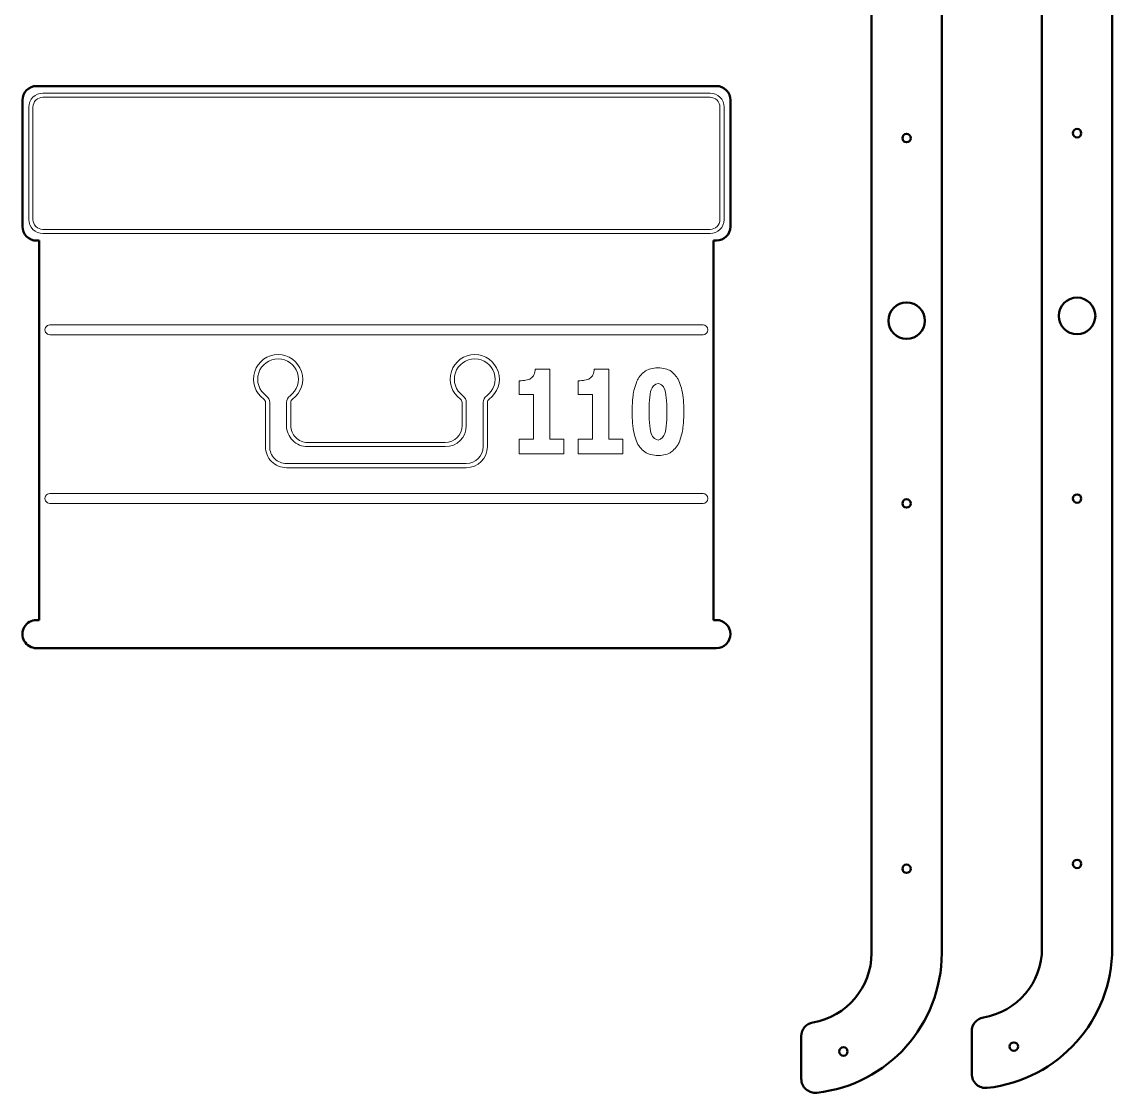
# Model space of a CAD drawing. Header units: millimetres. Extents: x -4457 to 5436, y 521 to 6420.
# Drawn here: x -805 to -29, y 1160 to 1923 of the extents above; entities that cross this region are included whole.
import ezdxf

# ---------------------------------------------------------------- set-up
doc = ezdxf.new("R2010")
doc.units = ezdxf.units.MM
doc.header["$MEASUREMENT"] = 0
doc.layers.add('layer 1', color=7, linetype='Continuous')
doc.layers.add('layer 2', color=7, linetype='Continuous')

msp = doc.modelspace()

# ---------------------------------------------------------------- linework, layer by layer
at = {"layer": 'layer 1', "lineweight": 50}
for points in [[(-200.498, 2160.1468), (-200.498, 2160.1468), (-200.498, 1260.1468), (-200.498, 1260.1468)], [(-150.498, 1260.1468), (-150.498, 1260.1468), (-150.498, 2160.1468), (-150.498, 2160.1468)], [(-79.1497, 2163.5842), (-79.1497, 2163.5842), (-79.1497, 1263.5842), (-79.1497, 1263.5842)], [(-29.1497, 1263.5842), (-29.1497, 1263.5842), (-29.1497, 2163.5842), (-29.1497, 2163.5842)], [(-310.9257, 1877.1499), (-310.9257, 1877.1499), (-794.9257, 1877.1499), (-794.9257, 1877.1499)], [(-804.9257, 1867.1499), (-804.9257, 1867.1499), (-804.9257, 1777.1499), (-804.9257, 1777.1499)], [(-300.9257, 1777.1499), (-300.9257, 1777.1499), (-300.9257, 1867.1499), (-300.9257, 1867.1499)], [(-310.9257, 1767.1499), (-305.4029, 1767.1499), (-300.9257, 1771.627), (-300.9257, 1777.1499)], [(-794.9257, 1767.1499), (-794.9257, 1767.1499), (-792.9257, 1767.1499), (-792.9257, 1767.1499)], [(-792.9257, 1767.1499), (-792.9257, 1767.1499), (-792.9257, 1497.1499), (-792.9257, 1497.1499)], [(-312.9257, 1497.1499), (-312.9257, 1497.1499), (-312.9257, 1767.1499), (-312.9257, 1767.1499)], [(-312.9257, 1767.1499), (-312.9257, 1767.1499), (-310.9257, 1767.1499), (-310.9257, 1767.1499)], [(-792.9257, 1497.1499), (-792.9257, 1497.1499), (-794.9257, 1497.1499), (-794.9257, 1497.1499)], [(-310.9257, 1497.1499), (-310.9257, 1497.1499), (-312.9257, 1497.1499), (-312.9257, 1497.1499)], [(-794.9257, 1477.1499), (-794.9257, 1477.1499), (-310.9257, 1477.1499), (-310.9257, 1477.1499)], [(-242.1647, 1210.8461), (-218.1075, 1214.9125), (-200.4981, 1235.7481), (-200.498, 1260.1465)], [(-239.3869, 1160.766), (-188.7736, 1166.4247), (-150.4983, 1209.2176), (-150.498, 1260.1462)], [(-120.8163, 1214.2836), (-96.7592, 1218.35), (-79.1498, 1239.1856), (-79.1497, 1263.584)], [(-118.0386, 1164.2034), (-67.4253, 1169.8622), (-29.1499, 1212.6551), (-29.1497, 1263.5837)], [(-120.8163, 1214.2836), (-125.6278, 1213.4703), (-129.1497, 1209.3031), (-129.1497, 1204.4234)], [(-242.1647, 1210.8461), (-246.9761, 1210.0328), (-250.498, 1205.8657), (-250.498, 1200.986)], [(-129.1497, 1204.4234), (-129.1497, 1204.4234), (-129.1497, 1174.1415), (-129.1497, 1174.1415)], [(-250.498, 1200.986), (-250.498, 1200.986), (-250.498, 1170.704), (-250.498, 1170.704)]]:
    msp.add_open_spline(points, degree=3, dxfattribs=at)
for points, knots in [([(-794.9257, 1877.1499), (-797.5779, 1877.1499), (-800.1214, 1876.0963), (-801.9968, 1874.221), (-801.9968, 1874.221), (-803.8721, 1872.3456), (-804.9257, 1869.8021), (-804.9257, 1867.1499)], [0, 0, 0, 0, 0.33333333, 0.33333333, 0.33333333, 0.33333333, 1, 1, 1, 1]), ([(-300.9257, 1867.1499), (-300.9257, 1869.8021), (-301.9793, 1872.3456), (-303.8546, 1874.221), (-303.8546, 1874.221), (-305.73, 1876.0963), (-308.2735, 1877.1499), (-310.9257, 1877.1499)], [0, 0, 0, 0, 0.33333333, 0.33333333, 0.33333333, 0.33333333, 1, 1, 1, 1]), ([(-172.498, 1840.1468), (-172.498, 1841.8036), (-173.8411, 1843.1468), (-175.498, 1843.1468), (-175.498, 1843.1468), (-177.1548, 1843.1468), (-178.498, 1841.8036), (-178.498, 1840.1468), (-178.498, 1840.1468), (-178.498, 1838.4899), (-177.1549, 1837.1468), (-175.498, 1837.1468), (-175.498, 1837.1468), (-173.8412, 1837.1468), (-172.498, 1838.4899), (-172.498, 1840.1467)], [0, 0, 0, 0, 0.2, 0.2, 0.2, 0.2, 0.4, 0.4, 0.4, 0.4, 0.6, 0.6, 0.6, 0.6, 1, 1, 1, 1]), ([(-51.1497, 1843.5842), (-51.1497, 1845.2411), (-52.4928, 1846.5842), (-54.1497, 1846.5842), (-54.1497, 1846.5842), (-55.8065, 1846.5842), (-57.1497, 1845.2411), (-57.1497, 1843.5842), (-57.1497, 1843.5842), (-57.1497, 1841.9274), (-55.8065, 1840.5842), (-54.1497, 1840.5842), (-54.1497, 1840.5842), (-52.4928, 1840.5842), (-51.1497, 1841.9273), (-51.1497, 1843.5842)], [0, 0, 0, 0, 0.2, 0.2, 0.2, 0.2, 0.4, 0.4, 0.4, 0.4, 0.6, 0.6, 0.6, 0.6, 1, 1, 1, 1]), ([(-804.9257, 1777.1499), (-804.9257, 1774.4978), (-803.8721, 1771.9542), (-801.9968, 1770.0788), (-801.9968, 1770.0788), (-800.1214, 1768.2035), (-797.5779, 1767.1499), (-794.9257, 1767.1499)], [0, 0, 0, 0, 0.33333333, 0.33333333, 0.33333333, 0.33333333, 1, 1, 1, 1]), ([(-41.1497, 1713.5842), (-41.1497, 1720.7639), (-46.97, 1726.5842), (-54.1496, 1726.5842), (-54.1496, 1726.5842), (-61.3293, 1726.5842), (-67.1496, 1720.7639), (-67.1497, 1713.5843), (-67.1497, 1713.5843), (-67.1497, 1706.4046), (-61.3294, 1700.5842), (-54.1497, 1700.5842), (-54.1497, 1700.5842), (-46.97, 1700.5842), (-41.1497, 1706.4045), (-41.1497, 1713.5841)], [0, 0, 0, 0, 0.2, 0.2, 0.2, 0.2, 0.4, 0.4, 0.4, 0.4, 0.6, 0.6, 0.6, 0.6, 1, 1, 1, 1]), ([(-162.498, 1710.1468), (-162.498, 1717.3265), (-168.3183, 1723.1467), (-175.498, 1723.1468), (-175.498, 1723.1468), (-182.6777, 1723.1468), (-188.498, 1717.3265), (-188.498, 1710.1468), (-188.498, 1710.1468), (-188.498, 1702.9671), (-182.6777, 1697.1468), (-175.498, 1697.1468), (-175.498, 1697.1468), (-168.3184, 1697.1467), (-162.498, 1702.967), (-162.498, 1710.1467)], [0, 0, 0, 0, 0.2, 0.2, 0.2, 0.2, 0.4, 0.4, 0.4, 0.4, 0.6, 0.6, 0.6, 0.6, 1, 1, 1, 1]), ([(-51.1497, 1583.5842), (-51.1497, 1585.2411), (-52.4928, 1586.5842), (-54.1497, 1586.5842), (-54.1497, 1586.5842), (-55.8065, 1586.5842), (-57.1497, 1585.2411), (-57.1497, 1583.5842), (-57.1497, 1583.5842), (-57.1497, 1581.9274), (-55.8065, 1580.5842), (-54.1497, 1580.5842), (-54.1497, 1580.5842), (-52.4928, 1580.5842), (-51.1497, 1581.9273), (-51.1497, 1583.5842)], [0, 0, 0, 0, 0.2, 0.2, 0.2, 0.2, 0.4, 0.4, 0.4, 0.4, 0.6, 0.6, 0.6, 0.6, 1, 1, 1, 1]), ([(-172.498, 1580.1468), (-172.498, 1581.8036), (-173.8411, 1583.1468), (-175.498, 1583.1468), (-175.498, 1583.1468), (-177.1548, 1583.1468), (-178.498, 1581.8036), (-178.498, 1580.1468), (-178.498, 1580.1468), (-178.498, 1578.4899), (-177.1549, 1577.1468), (-175.498, 1577.1468), (-175.498, 1577.1468), (-173.8412, 1577.1468), (-172.498, 1578.4899), (-172.498, 1580.1467)], [0, 0, 0, 0, 0.2, 0.2, 0.2, 0.2, 0.4, 0.4, 0.4, 0.4, 0.6, 0.6, 0.6, 0.6, 1, 1, 1, 1]), ([(-794.9257, 1497.1499), (-798.4984, 1497.1499), (-801.7996, 1495.2439), (-803.586, 1492.1499), (-803.586, 1492.1499), (-805.3723, 1489.0559), (-805.3723, 1485.2439), (-803.586, 1482.1499), (-803.586, 1482.1499), (-801.7996, 1479.0559), (-798.4984, 1477.1499), (-794.9257, 1477.1499)], [0, 0, 0, 0, 0.25, 0.25, 0.25, 0.25, 0.5, 0.5, 0.5, 0.5, 1, 1, 1, 1]), ([(-310.9257, 1477.1499), (-305.4029, 1477.1499), (-300.9257, 1481.6271), (-300.9257, 1487.1499), (-300.9257, 1487.1499), (-300.9257, 1492.6727), (-305.4028, 1497.1499), (-310.9256, 1497.1499)], [0, 0, 0, 0, 0.33333333, 0.33333333, 0.33333333, 0.33333333, 1, 1, 1, 1]), ([(-172.498, 1320.1468), (-172.498, 1321.8036), (-173.8411, 1323.1468), (-175.498, 1323.1468), (-175.498, 1323.1468), (-177.1548, 1323.1468), (-178.498, 1321.8036), (-178.498, 1320.1468), (-178.498, 1320.1468), (-178.498, 1318.4899), (-177.1549, 1317.1468), (-175.498, 1317.1468), (-175.498, 1317.1468), (-173.8412, 1317.1468), (-172.498, 1318.4899), (-172.498, 1320.1467)], [0, 0, 0, 0, 0.2, 0.2, 0.2, 0.2, 0.4, 0.4, 0.4, 0.4, 0.6, 0.6, 0.6, 0.6, 1, 1, 1, 1]), ([(-51.1497, 1323.5842), (-51.1497, 1325.2411), (-52.4928, 1326.5842), (-54.1497, 1326.5842), (-54.1497, 1326.5842), (-55.8065, 1326.5842), (-57.1497, 1325.2411), (-57.1497, 1323.5842), (-57.1497, 1323.5842), (-57.1497, 1321.9274), (-55.8065, 1320.5842), (-54.1497, 1320.5842), (-54.1497, 1320.5842), (-52.4928, 1320.5842), (-51.1497, 1321.9273), (-51.1497, 1323.5842)], [0, 0, 0, 0, 0.2, 0.2, 0.2, 0.2, 0.4, 0.4, 0.4, 0.4, 0.6, 0.6, 0.6, 0.6, 1, 1, 1, 1]), ([(-96.1497, 1193.5842), (-96.1497, 1195.2411), (-97.4928, 1196.5842), (-99.1497, 1196.5842), (-99.1497, 1196.5842), (-100.8065, 1196.5842), (-102.1497, 1195.2411), (-102.1497, 1193.5842), (-102.1497, 1193.5842), (-102.1497, 1191.9274), (-100.8065, 1190.5842), (-99.1497, 1190.5842), (-99.1497, 1190.5842), (-97.4928, 1190.5842), (-96.1497, 1191.9273), (-96.1497, 1193.5842)], [0, 0, 0, 0, 0.2, 0.2, 0.2, 0.2, 0.4, 0.4, 0.4, 0.4, 0.6, 0.6, 0.6, 0.6, 1, 1, 1, 1]), ([(-217.498, 1190.1468), (-217.498, 1191.8036), (-218.8411, 1193.1468), (-220.498, 1193.1468), (-220.498, 1193.1468), (-222.1548, 1193.1468), (-223.498, 1191.8036), (-223.498, 1190.1468), (-223.498, 1190.1468), (-223.498, 1188.4899), (-222.1549, 1187.1468), (-220.498, 1187.1468), (-220.498, 1187.1468), (-218.8412, 1187.1468), (-217.498, 1188.4899), (-217.498, 1190.1467)], [0, 0, 0, 0, 0.2, 0.2, 0.2, 0.2, 0.4, 0.4, 0.4, 0.4, 0.6, 0.6, 0.6, 0.6, 1, 1, 1, 1]), ([(-129.1497, 1174.1415), (-129.1497, 1171.2959), (-127.9373, 1168.585), (-125.8163, 1166.6879), (-125.8163, 1166.6879), (-123.6953, 1164.7909), (-120.8666, 1163.8872), (-118.0386, 1164.2034)], [0, 0, 0, 0, 0.33333333, 0.33333333, 0.33333333, 0.33333333, 1, 1, 1, 1]), ([(-250.498, 1170.704), (-250.498, 1167.8584), (-249.2857, 1165.1476), (-247.1647, 1163.2505), (-247.1647, 1163.2505), (-245.0437, 1161.3534), (-242.2149, 1160.4498), (-239.3869, 1160.766)], [0, 0, 0, 0, 0.33333333, 0.33333333, 0.33333333, 0.33333333, 1, 1, 1, 1])]:
    msp.add_open_spline(points, degree=3, knots=knots, dxfattribs=at)
at = {"layer": 'layer 2', "color": 240, "lineweight": 9}
for points, knots in [([(-790.4257, 1872.1499), (-793.0779, 1872.1499), (-795.6214, 1871.0963), (-797.4968, 1869.221), (-797.4968, 1869.221), (-799.3721, 1867.3456), (-800.4257, 1864.8021), (-800.4257, 1862.1499)], [0, 0, 0, 0, 0.33333333, 0.33333333, 0.33333333, 0.33333333, 1, 1, 1, 1]), ([(-305.4257, 1862.1499), (-305.4257, 1864.8021), (-306.4793, 1867.3456), (-308.3546, 1869.221), (-308.3546, 1869.221), (-310.23, 1871.0963), (-312.7735, 1872.1499), (-315.4257, 1872.1499)], [0, 0, 0, 0, 0.33333333, 0.33333333, 0.33333333, 0.33333333, 1, 1, 1, 1]), ([(-790.4257, 1869.1499), (-792.2822, 1869.1499), (-794.0627, 1868.4124), (-795.3754, 1867.0997), (-795.3754, 1867.0997), (-796.6882, 1865.7869), (-797.4257, 1864.0064), (-797.4257, 1862.1499)], [0, 0, 0, 0, 0.33333333, 0.33333333, 0.33333333, 0.33333333, 1, 1, 1, 1]), ([(-308.4257, 1862.1499), (-308.4257, 1864.0064), (-309.1632, 1865.7869), (-310.476, 1867.0997), (-310.476, 1867.0997), (-311.7887, 1868.4124), (-313.5692, 1869.1499), (-315.4257, 1869.1499)], [0, 0, 0, 0, 0.33333333, 0.33333333, 0.33333333, 0.33333333, 1, 1, 1, 1]), ([(-800.4257, 1782.1499), (-800.4257, 1779.4978), (-799.3721, 1776.9542), (-797.4968, 1775.0788), (-797.4968, 1775.0788), (-795.6214, 1773.2035), (-793.0779, 1772.1499), (-790.4257, 1772.1499)], [0, 0, 0, 0, 0.33333333, 0.33333333, 0.33333333, 0.33333333, 1, 1, 1, 1]), ([(-797.4257, 1782.1499), (-797.4257, 1780.2934), (-796.6882, 1778.5129), (-795.3754, 1777.2002), (-795.3754, 1777.2002), (-794.0627, 1775.8874), (-792.2822, 1775.1499), (-790.4257, 1775.1499)], [0, 0, 0, 0, 0.33333333, 0.33333333, 0.33333333, 0.33333333, 1, 1, 1, 1]), ([(-785.4257, 1707.1499), (-786.6761, 1707.1499), (-787.8316, 1706.4828), (-788.4568, 1705.3999), (-788.4568, 1705.3999), (-789.082, 1704.317), (-789.082, 1702.9828), (-788.4568, 1701.8999), (-788.4568, 1701.8999), (-787.8316, 1700.817), (-786.6761, 1700.1499), (-785.4257, 1700.1499)], [0, 0, 0, 0, 0.25, 0.25, 0.25, 0.25, 0.5, 0.5, 0.5, 0.5, 1, 1, 1, 1]), ([(-320.4257, 1700.1499), (-318.4927, 1700.1499), (-316.9257, 1701.7169), (-316.9257, 1703.6499), (-316.9257, 1703.6499), (-316.9257, 1705.5829), (-318.4927, 1707.1499), (-320.4257, 1707.1499)], [0, 0, 0, 0, 0.33333333, 0.33333333, 0.33333333, 0.33333333, 1, 1, 1, 1]), ([(-612.6818, 1654.3356), (-606.5272, 1658.7792), (-603.9392, 1666.684), (-606.2741, 1673.907), (-606.2741, 1673.907), (-608.6091, 1681.1301), (-615.3346, 1686.0241), (-622.9257, 1686.0241), (-622.9257, 1686.0241), (-630.5167, 1686.0241), (-637.2422, 1681.1301), (-639.5772, 1673.9071), (-639.5772, 1673.9071), (-641.9122, 1666.6841), (-639.3243, 1658.7793), (-633.1697, 1654.3357)], [0, 0, 0, 0, 0.2, 0.2, 0.2, 0.2, 0.4, 0.4, 0.4, 0.4, 0.6, 0.6, 0.6, 0.6, 1, 1, 1, 1]), ([(-472.6818, 1654.3356), (-466.5272, 1658.7792), (-463.9392, 1666.684), (-466.2741, 1673.907), (-466.2741, 1673.907), (-468.6091, 1681.1301), (-475.3346, 1686.0241), (-482.9257, 1686.0241), (-482.9257, 1686.0241), (-490.5167, 1686.0241), (-497.2422, 1681.1301), (-499.5772, 1673.9071), (-499.5772, 1673.9071), (-501.9122, 1666.6841), (-499.3243, 1658.7793), (-493.1697, 1654.3357)], [0, 0, 0, 0, 0.2, 0.2, 0.2, 0.2, 0.4, 0.4, 0.4, 0.4, 0.6, 0.6, 0.6, 0.6, 1, 1, 1, 1]), ([(-614.4379, 1656.7679), (-609.3384, 1660.4497), (-607.194, 1666.9994), (-609.1287, 1672.9842), (-609.1287, 1672.9842), (-611.0634, 1678.969), (-616.6359, 1683.0241), (-622.9257, 1683.0241), (-622.9257, 1683.0241), (-629.2154, 1683.0241), (-634.7879, 1678.9691), (-636.7227, 1672.9843), (-636.7227, 1672.9843), (-638.6574, 1666.9995), (-636.5131, 1660.4498), (-631.4136, 1656.768)], [0, 0, 0, 0, 0.2, 0.2, 0.2, 0.2, 0.4, 0.4, 0.4, 0.4, 0.6, 0.6, 0.6, 0.6, 1, 1, 1, 1]), ([(-474.4379, 1656.7679), (-469.3384, 1660.4497), (-467.194, 1666.9994), (-469.1287, 1672.9842), (-469.1287, 1672.9842), (-471.0634, 1678.969), (-476.6359, 1683.0241), (-482.9257, 1683.0241), (-482.9257, 1683.0241), (-489.2154, 1683.0241), (-494.7879, 1678.9691), (-496.7227, 1672.9843), (-496.7227, 1672.9843), (-498.6574, 1666.9995), (-496.5131, 1660.4498), (-491.4136, 1656.768)], [0, 0, 0, 0, 0.2, 0.2, 0.2, 0.2, 0.4, 0.4, 0.4, 0.4, 0.6, 0.6, 0.6, 0.6, 1, 1, 1, 1]), ([(-366.6977, 1668.7795), (-365.1742, 1671.4375), (-362.0624, 1674.0631), (-360.8874, 1674.7114), (-360.8874, 1674.7114), (-358.5373, 1676.008), (-354.0883, 1676.6563), (-352.4514, 1676.6563)], [0, 0, 0, 0, 0.33333333, 0.33333333, 0.33333333, 0.33333333, 1, 1, 1, 1]), ([(-352.4514, 1676.6563), (-349.0154, 1676.6563), (-344.996, 1675.2949), (-343.8452, 1674.6142), (-343.8452, 1674.6142), (-341.5438, 1673.2528), (-338.902, 1669.8816), (-338.1564, 1668.5364)], [0, 0, 0, 0, 0.33333333, 0.33333333, 0.33333333, 0.33333333, 1, 1, 1, 1]), ([(-451.2034, 1667.4181), (-449.7123, 1667.4181), (-447.5081, 1667.6612), (-446.7788, 1667.7827), (-446.7788, 1667.7827), (-445.3201, 1668.0258), (-443.7156, 1668.666), (-443.278, 1668.9254)], [0, 0, 0, 0, 0.33333333, 0.33333333, 0.33333333, 0.33333333, 1, 1, 1, 1]), ([(-443.278, 1668.9254), (-442.2407, 1669.5737), (-441.1548, 1670.9837), (-440.8712, 1671.5267), (-440.8712, 1671.5267), (-440.3039, 1672.6126), (-439.9554, 1674.7763), (-439.923, 1675.5866)], [0, 0, 0, 0, 0.33333333, 0.33333333, 0.33333333, 0.33333333, 1, 1, 1, 1]), ([(-409.1937, 1667.4181), (-407.7026, 1667.4181), (-405.4984, 1667.6612), (-404.7691, 1667.7827), (-404.7691, 1667.7827), (-403.3104, 1668.0258), (-401.7058, 1668.666), (-401.2682, 1668.9254)], [0, 0, 0, 0, 0.33333333, 0.33333333, 0.33333333, 0.33333333, 1, 1, 1, 1]), ([(-401.2682, 1668.9254), (-400.231, 1669.5737), (-399.1451, 1670.9837), (-398.8614, 1671.5267), (-398.8614, 1671.5267), (-398.2942, 1672.6126), (-397.9457, 1674.7763), (-397.9133, 1675.5866)], [0, 0, 0, 0, 0.33333333, 0.33333333, 0.33333333, 0.33333333, 1, 1, 1, 1]), ([(-370.9279, 1645.4408), (-370.9279, 1650.7568), (-370.2796, 1657.175), (-369.9554, 1659.055), (-369.9554, 1659.055), (-369.3071, 1662.8152), (-367.4595, 1667.4181), (-366.6977, 1668.7795)], [0, 0, 0, 0, 0.33333333, 0.33333333, 0.33333333, 0.33333333, 1, 1, 1, 1]), ([(-352.4514, 1665.5704), (-354.7528, 1665.5704), (-356.8922, 1662.572), (-357.3866, 1661.0728), (-357.3866, 1661.0728), (-358.3752, 1658.0745), (-358.8695, 1649.1199), (-358.8695, 1645.3921)], [0, 0, 0, 0, 0.33333333, 0.33333333, 0.33333333, 0.33333333, 1, 1, 1, 1]), ([(-346.0819, 1645.4408), (-346.0819, 1652.8638), (-347.0543, 1659.5737), (-347.5405, 1661.0728), (-347.5405, 1661.0728), (-348.513, 1664.0712), (-351.3007, 1665.5704), (-352.4514, 1665.5704)], [0, 0, 0, 0, 0.33333333, 0.33333333, 0.33333333, 0.33333333, 1, 1, 1, 1]), ([(-338.1564, 1668.5364), (-336.6977, 1665.9108), (-335.3201, 1660.7244), (-334.996, 1658.7876), (-334.996, 1658.7876), (-334.3477, 1654.914), (-334.0235, 1647.9529), (-334.0235, 1645.4408)], [0, 0, 0, 0, 0.33333333, 0.33333333, 0.33333333, 0.33333333, 1, 1, 1, 1]), ([(-366.7464, 1622.1506), (-368.205, 1624.7763), (-369.5989, 1629.9464), (-369.9311, 1631.8751), (-369.9311, 1631.8751), (-370.5956, 1635.7325), (-370.9279, 1642.8476), (-370.9279, 1645.4408)], [0, 0, 0, 0, 0.33333333, 0.33333333, 0.33333333, 0.33333333, 1, 1, 1, 1]), ([(-358.8695, 1645.3921), (-358.8695, 1638.0664), (-357.8809, 1631.3565), (-357.3866, 1629.833), (-357.3866, 1629.833), (-356.3979, 1626.786), (-353.6021, 1625.2625), (-352.4514, 1625.2625)], [0, 0, 0, 0, 0.33333333, 0.33333333, 0.33333333, 0.33333333, 1, 1, 1, 1]), ([(-352.4514, 1625.2625), (-350.1823, 1625.2625), (-348.0592, 1628.3095), (-347.5648, 1629.833), (-347.5648, 1629.833), (-346.5762, 1632.88), (-346.0819, 1641.7617), (-346.0819, 1645.4408)], [0, 0, 0, 0, 0.33333333, 0.33333333, 0.33333333, 0.33333333, 1, 1, 1, 1]), ([(-334.0235, 1645.4408), (-334.0235, 1640.2544), (-334.688, 1633.7714), (-335.0203, 1631.8265), (-335.0203, 1631.8265), (-335.6848, 1627.9367), (-337.4757, 1623.3662), (-338.205, 1622.0534)], [0, 0, 0, 0, 0.33333333, 0.33333333, 0.33333333, 0.33333333, 1, 1, 1, 1]), ([(-616.9257, 1635.5241), (-616.9257, 1631.5458), (-615.3453, 1627.7305), (-612.5323, 1624.9175), (-612.5323, 1624.9175), (-609.7193, 1622.1044), (-605.9039, 1620.5241), (-601.9257, 1620.5241)], [0, 0, 0, 0, 0.33333333, 0.33333333, 0.33333333, 0.33333333, 1, 1, 1, 1]), ([(-613.9257, 1635.5241), (-613.9257, 1632.3415), (-612.6614, 1629.2892), (-610.411, 1627.0388), (-610.411, 1627.0388), (-608.1605, 1624.7884), (-605.1083, 1623.5241), (-601.9257, 1623.5241)], [0, 0, 0, 0, 0.33333333, 0.33333333, 0.33333333, 0.33333333, 1, 1, 1, 1]), ([(-631.9257, 1620.5241), (-631.9257, 1616.5458), (-630.3453, 1612.7305), (-627.5323, 1609.9175), (-627.5323, 1609.9175), (-624.7193, 1607.1044), (-620.9039, 1605.5241), (-616.9257, 1605.5241)], [0, 0, 0, 0, 0.33333333, 0.33333333, 0.33333333, 0.33333333, 1, 1, 1, 1]), ([(-628.9257, 1620.5241), (-628.9257, 1617.3415), (-627.6614, 1614.2892), (-625.411, 1612.0388), (-625.411, 1612.0388), (-623.1605, 1609.7884), (-620.1083, 1608.5241), (-616.9257, 1608.5241)], [0, 0, 0, 0, 0.33333333, 0.33333333, 0.33333333, 0.33333333, 1, 1, 1, 1]), ([(-352.4514, 1614.1766), (-355.8225, 1614.1766), (-359.842, 1615.5056), (-361.0089, 1616.1701), (-361.0089, 1616.1701), (-363.3428, 1617.4991), (-366.0008, 1620.8216), (-366.7464, 1622.1506)], [0, 0, 0, 0, 0.33333333, 0.33333333, 0.33333333, 0.33333333, 1, 1, 1, 1]), ([(-338.205, 1622.0534), (-339.6637, 1619.4602), (-342.7269, 1616.8346), (-343.8939, 1616.1701), (-343.8939, 1616.1701), (-346.2277, 1614.8411), (-350.7658, 1614.1766), (-352.4514, 1614.1766)], [0, 0, 0, 0, 0.33333333, 0.33333333, 0.33333333, 0.33333333, 1, 1, 1, 1]), ([(-785.4257, 1587.1499), (-786.6761, 1587.1499), (-787.8316, 1586.4828), (-788.4568, 1585.3999), (-788.4568, 1585.3999), (-789.082, 1584.317), (-789.082, 1582.9828), (-788.4568, 1581.8999), (-788.4568, 1581.8999), (-787.8316, 1580.817), (-786.6761, 1580.1499), (-785.4257, 1580.1499)], [0, 0, 0, 0, 0.25, 0.25, 0.25, 0.25, 0.5, 0.5, 0.5, 0.5, 1, 1, 1, 1]), ([(-320.4257, 1580.1499), (-318.4927, 1580.1499), (-316.9257, 1581.7169), (-316.9257, 1583.6499), (-316.9257, 1583.6499), (-316.9257, 1585.5829), (-318.4927, 1587.1499), (-320.4257, 1587.1499)], [0, 0, 0, 0, 0.33333333, 0.33333333, 0.33333333, 0.33333333, 1, 1, 1, 1])]:
    msp.add_open_spline(points, degree=3, knots=knots, dxfattribs=at)
for points in [[(-790.4257, 1872.1499), (-790.4257, 1872.1499), (-315.4257, 1872.1499), (-315.4257, 1872.1499)], [(-315.4257, 1869.1499), (-315.4257, 1869.1499), (-790.4257, 1869.1499), (-790.4257, 1869.1499)], [(-800.4257, 1782.1499), (-800.4257, 1782.1499), (-800.4257, 1862.1499), (-800.4257, 1862.1499)], [(-797.4257, 1862.1499), (-797.4257, 1862.1499), (-797.4257, 1782.1499), (-797.4257, 1782.1499)], [(-308.4257, 1782.1499), (-308.4257, 1782.1499), (-308.4257, 1862.1499), (-308.4257, 1862.1499)], [(-305.4257, 1862.1499), (-305.4257, 1862.1499), (-305.4257, 1782.1499), (-305.4257, 1782.1499)], [(-315.4257, 1775.1499), (-311.5597, 1775.1499), (-308.4257, 1778.2839), (-308.4257, 1782.1499)], [(-315.4257, 1772.1499), (-309.9029, 1772.1499), (-305.4257, 1776.627), (-305.4257, 1782.1499)], [(-790.4257, 1775.1499), (-790.4257, 1775.1499), (-315.4257, 1775.1499), (-315.4257, 1775.1499)], [(-315.4257, 1772.1499), (-315.4257, 1772.1499), (-790.4257, 1772.1499), (-790.4257, 1772.1499)], [(-785.4257, 1707.1499), (-785.4257, 1707.1499), (-320.4257, 1707.1499), (-320.4257, 1707.1499)], [(-320.4257, 1700.1499), (-320.4257, 1700.1499), (-785.4257, 1700.1499), (-785.4257, 1700.1499)], [(-439.923, 1675.5866), (-439.923, 1675.5866), (-429.4206, 1675.5866), (-429.4206, 1675.5866)], [(-429.4206, 1675.5866), (-429.4206, 1675.5866), (-429.4206, 1625.8946), (-429.4206, 1625.8946)], [(-397.9133, 1675.5866), (-397.9133, 1675.5866), (-387.4109, 1675.5866), (-387.4109, 1675.5866)], [(-387.4109, 1675.5866), (-387.4109, 1675.5866), (-387.4109, 1625.8946), (-387.4109, 1625.8946)], [(-451.2034, 1657.645), (-451.2034, 1657.645), (-451.2034, 1667.4181), (-451.2034, 1667.4181)], [(-409.1937, 1657.645), (-409.1937, 1657.645), (-409.1937, 1667.4181), (-409.1937, 1667.4181)], [(-631.9257, 1651.9033), (-631.9257, 1652.8668), (-632.3884, 1653.7716), (-633.1696, 1654.3356)], [(-628.9257, 1651.9033), (-628.9257, 1653.8303), (-629.8512, 1655.64), (-631.4135, 1656.7679)], [(-614.4379, 1656.7679), (-616.0002, 1655.64), (-616.9257, 1653.8303), (-616.9257, 1651.9033)], [(-612.6818, 1654.3356), (-613.463, 1653.7716), (-613.9257, 1652.8668), (-613.9257, 1651.9033)], [(-491.9257, 1651.9033), (-491.9257, 1652.8668), (-492.3884, 1653.7716), (-493.1696, 1654.3356)], [(-488.9257, 1651.9033), (-488.9257, 1653.8303), (-489.8512, 1655.64), (-491.4135, 1656.7679)], [(-474.4379, 1656.7679), (-476.0002, 1655.64), (-476.9257, 1653.8303), (-476.9257, 1651.9033)], [(-472.6818, 1654.3356), (-473.463, 1653.7716), (-473.9257, 1652.8668), (-473.9257, 1651.9033)], [(-441.09, 1657.645), (-441.09, 1657.645), (-451.2034, 1657.645), (-451.2034, 1657.645)], [(-441.09, 1625.8946), (-441.09, 1625.8946), (-441.09, 1657.645), (-441.09, 1657.645)], [(-399.0802, 1657.645), (-399.0802, 1657.645), (-409.1937, 1657.645), (-409.1937, 1657.645)], [(-399.0802, 1625.8946), (-399.0802, 1625.8946), (-399.0802, 1657.645), (-399.0802, 1657.645)], [(-631.9257, 1620.5241), (-631.9257, 1620.5241), (-631.9257, 1651.9033), (-631.9257, 1651.9033)], [(-628.9257, 1651.9033), (-628.9257, 1651.9033), (-628.9257, 1620.5241), (-628.9257, 1620.5241)], [(-616.9257, 1635.5241), (-616.9257, 1635.5241), (-616.9257, 1651.9033), (-616.9257, 1651.9033)], [(-613.9257, 1651.9033), (-613.9257, 1651.9033), (-613.9257, 1635.5241), (-613.9257, 1635.5241)], [(-491.9257, 1635.5241), (-491.9257, 1635.5241), (-491.9257, 1651.9033), (-491.9257, 1651.9033)], [(-488.9257, 1651.9033), (-488.9257, 1651.9033), (-488.9257, 1635.5241), (-488.9257, 1635.5241)], [(-476.9257, 1620.5241), (-476.9257, 1620.5241), (-476.9257, 1651.9033), (-476.9257, 1651.9033)], [(-473.9257, 1651.9033), (-473.9257, 1651.9033), (-473.9257, 1620.5241), (-473.9257, 1620.5241)], [(-503.9257, 1620.5241), (-495.6415, 1620.5241), (-488.9257, 1627.2398), (-488.9257, 1635.524)], [(-503.9257, 1623.5241), (-497.2983, 1623.5241), (-491.9257, 1628.8966), (-491.9257, 1635.524)], [(-601.9257, 1623.5241), (-601.9257, 1623.5241), (-503.9257, 1623.5241), (-503.9257, 1623.5241)], [(-451.2034, 1625.8946), (-451.2034, 1625.8946), (-441.09, 1625.8946), (-441.09, 1625.8946)], [(-451.2034, 1615.4408), (-451.2034, 1615.4408), (-451.2034, 1625.8946), (-451.2034, 1625.8946)], [(-429.4206, 1625.8946), (-429.4206, 1625.8946), (-419.5503, 1625.8946), (-419.5503, 1625.8946)], [(-419.5503, 1625.8946), (-419.5503, 1625.8946), (-419.5503, 1615.4408), (-419.5503, 1615.4408)], [(-409.1937, 1625.8946), (-409.1937, 1625.8946), (-399.0802, 1625.8946), (-399.0802, 1625.8946)], [(-409.1937, 1615.4408), (-409.1937, 1615.4408), (-409.1937, 1625.8946), (-409.1937, 1625.8946)], [(-387.4109, 1625.8946), (-387.4109, 1625.8946), (-377.5405, 1625.8946), (-377.5405, 1625.8946)], [(-377.5405, 1625.8946), (-377.5405, 1625.8946), (-377.5405, 1615.4408), (-377.5405, 1615.4408)], [(-503.9257, 1620.5241), (-503.9257, 1620.5241), (-601.9257, 1620.5241), (-601.9257, 1620.5241)], [(-488.9257, 1608.5241), (-482.2983, 1608.5241), (-476.9257, 1613.8966), (-476.9257, 1620.524)], [(-488.9257, 1605.5241), (-480.6415, 1605.5241), (-473.9257, 1612.2398), (-473.9257, 1620.524)], [(-419.5503, 1615.4408), (-419.5503, 1615.4408), (-451.2034, 1615.4408), (-451.2034, 1615.4408)], [(-377.5405, 1615.4408), (-377.5405, 1615.4408), (-409.1937, 1615.4408), (-409.1937, 1615.4408)], [(-616.9257, 1608.5241), (-616.9257, 1608.5241), (-488.9257, 1608.5241), (-488.9257, 1608.5241)], [(-488.9257, 1605.5241), (-488.9257, 1605.5241), (-616.9257, 1605.5241), (-616.9257, 1605.5241)], [(-785.4257, 1587.1499), (-785.4257, 1587.1499), (-320.4257, 1587.1499), (-320.4257, 1587.1499)], [(-320.4257, 1580.1499), (-320.4257, 1580.1499), (-785.4257, 1580.1499), (-785.4257, 1580.1499)]]:
    msp.add_open_spline(points, degree=3, dxfattribs=at)

doc.saveas('drawing.dxf')
